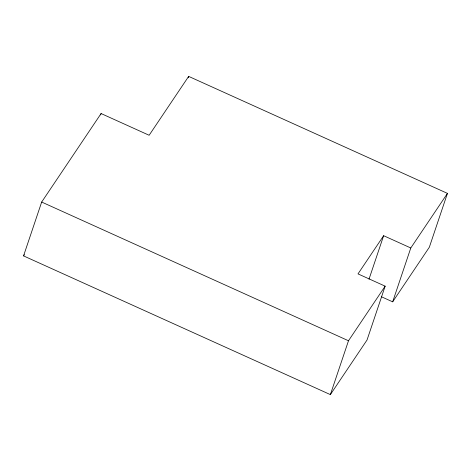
<?xml version="1.0" encoding="UTF-8"?>
<svg xmlns="http://www.w3.org/2000/svg" width="471" height="471" viewBox="0 0 471 471"><rect width="100%" height="100%" fill="white"/><g stroke="black" fill="none" stroke-linecap="round" stroke-linejoin="round"><path stroke-width="0.71" d="M447.45 193.387L410.789 247.981L383.641 235.706L358.001 273.887L385.154 286.162L367.027 340.021L330.371 394.616L23.55 255.894L41.672 202.041L101.094 113.546L149.136 135.265L188.671 76.384L447.45 193.387L429.328 247.24L392.667 301.834L381.41 296.748M100.629 114.924L101.094 113.546M188.206 77.762L188.671 76.384M368.999 279.203L383.641 235.706M330.371 394.616L348.493 340.763L385.154 286.162M392.667 301.834L410.789 247.981M23.55 255.894L24.368 254.676M41.672 202.041L348.493 340.763"/></g></svg>
